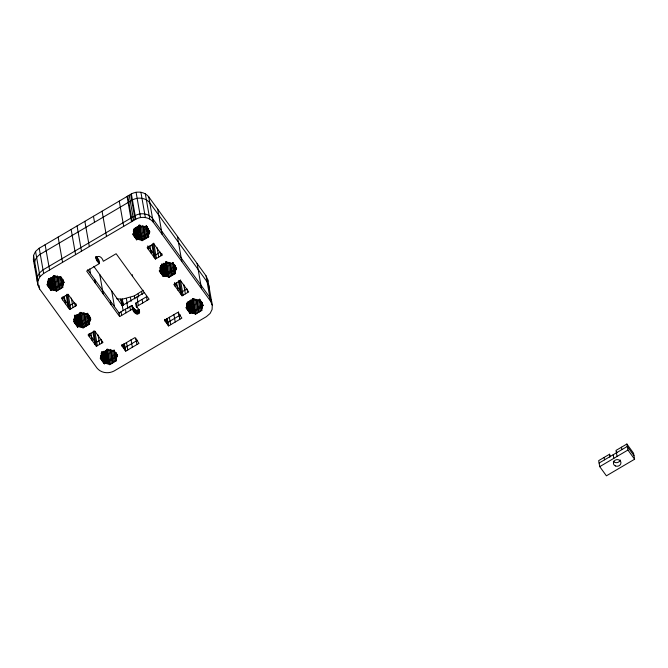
<?xml version="1.0" encoding="UTF-8"?>
<svg xmlns="http://www.w3.org/2000/svg" width="668" height="668" viewBox="0 0 668 668"><rect width="100%" height="100%" fill="white"/><g stroke="black" fill="none" stroke-linecap="round" stroke-linejoin="round"><path stroke-width="1" d="M87.433 313.785L89.654 324.013L83.016 327.93L82.465 327.161L78.515 326.51L77.622 327.036L73.497 321.341L74.382 320.815L75.3 317.292L74.9 315.371M114.094 350.55L116.316 360.77L109.677 364.686L109.126 363.926L105.177 363.267L104.291 363.793L100.158 358.098L101.043 357.572L101.962 354.057L101.645 352.253M48.572 286.981L47.937 283.374L50.325 286.672L51.219 286.146L55.16 286.797L55.72 287.566L62.358 283.649L61.807 282.89L62.725 279.374L63.326 283.883L62.441 286.497L62.992 287.257L56.354 291.164L55.803 290.405L51.853 289.753L50.96 290.279L46.835 284.576L47.72 284.059L48.639 280.535L48.088 279.775L54.734 275.859L55.285 276.627L59.227 277.278L60.12 276.752L64.253 282.455L63.36 282.973M73.889 319.154L76.987 323.429L77.88 322.903L81.83 323.562L82.381 324.322L89.019 320.406L88.468 319.646L89.387 316.131L89.988 320.64L89.103 323.254M100.551 355.919L103.649 360.186L104.542 359.668L108.492 360.319L109.043 361.079L115.681 357.163L115.13 356.403L116.048 352.888L116.649 357.397L115.764 360.01M147.653 231.095L147.995 233.049L147.528 232.406L148.588 228.807M138.994 225.575L142.075 240.689L148.722 236.773L148.162 236.013L149.047 233.399L148.446 228.89M174.315 267.851L174.657 269.805L174.189 269.162L175.25 265.563L175.884 269.171M175.742 269.254L176.636 268.728L172.503 263.033L171.618 263.551L167.668 262.9L167.117 262.14L160.47 266.048L161.021 266.816L160.103 270.331L159.218 270.857L163.351 276.552L164.236 276.026L168.186 276.686L168.737 277.445L175.383 273.529L174.824 272.769L175.709 270.156L175.108 265.647M186.982 306.412L189.37 309.71L190.263 309.184L194.213 309.835L194.764 310.595L201.402 306.687L200.851 305.919L201.911 302.32M202.404 306.011L203.297 305.485L199.164 299.79L198.279 300.316L194.33 299.656L193.778 298.897L187.132 302.804L187.683 303.573L186.764 307.088L185.879 307.614L190.013 313.309L190.898 312.783L194.847 313.442L195.398 314.202L202.045 310.286L201.486 309.526L202.371 306.913L201.769 302.404M33.4 259.643L33.575 255.376L35.554 251.402L39.212 248.22L131.362 193.954C136.99 190.823 144.614 191.632 148.747 196.835L206.061 275.859L207.823 279.942L212.274 305.184L212.098 309.451L210.119 313.426L206.462 316.607L114.32 370.874C108.684 374.005 101.06 373.195 96.935 367.993L39.612 288.96L37.851 284.885L33.4 259.643L34.452 262.09M37.216 281.278L37.391 277.011L39.37 273.037L43.028 269.855L135.178 215.589C140.806 212.457 148.43 213.267 152.554 218.469L209.877 297.494L211.639 301.577L211.531 304.14M37.851 284.885L38.026 280.618L33.575 255.376M207.756 281.645L207.823 279.942M208.742 289.369L208.884 285.946L207.122 281.871L149.799 202.838C145.674 197.644 138.051 196.835 132.423 199.966L40.272 254.232C36.064 256.863 32.857 262.457 35.162 267.284M119.664 316.574L86.665 271.083L99.474 263.543C91.382 257.238 100.584 252.412 103.331 261.271L116.132 253.731L149.131 299.222L136.322 306.762C144.413 313.067 135.212 317.901 132.464 309.034L131.83 305.426L119.029 312.966L119.664 316.574L132.464 309.034M38.026 280.618L40.005 276.644L43.662 273.462L135.813 219.196C141.441 216.065 149.064 216.875 153.197 222.068L210.512 301.101L212.274 305.184M131.83 305.426C133.116 307.472 135.704 312.424 138.618 309.509L139.253 313.117M123.129 310.495L121.15 299.523L134.335 295.916L143.202 290.271M149.081 232.489L149.974 231.971L145.841 226.268L144.948 226.794L141.006 226.143L140.455 225.375L133.809 229.291L134.36 230.051L133.441 233.575L132.556 234.101L136.689 239.795L137.575 239.269L141.524 239.921M148.079 233.165L141.441 237.082L140.89 236.313L136.94 235.662L136.047 236.188L133.658 232.89M76.327 305.635L68.061 294.237L61.414 298.153L69.681 309.551L76.327 305.635L76.01 303.831M162.048 255.151L153.782 243.762L147.135 247.669L155.402 259.067L162.048 255.151L161.731 253.347M90.021 319.738L90.915 319.212L86.782 313.517L85.888 314.035L81.947 313.384L81.396 312.616L74.749 316.532L75.3 317.292M144.597 292.467L122.269 305.618L93.804 266.365M136.322 306.762L135.688 303.155L146.492 296.792L147.127 300.4M96.342 346.308L102.989 342.392L94.722 331.002L88.076 334.91L96.342 346.308L93.645 330.986M182.063 295.824L188.71 291.908L180.444 280.518L173.797 284.426L182.063 295.824L179.366 280.502M137.675 340.146L125.083 347.569L123.012 344.721L123.647 348.32M180.535 314.912L167.944 322.327L165.873 319.479L166.507 323.078M116.683 356.495L117.576 355.969L113.443 350.274L112.55 350.792L108.608 350.141L108.057 349.381L101.411 353.288L101.962 354.057M125.718 351.176L139.002 343.344L134.869 337.649L121.584 345.473L125.718 351.176L124.39 343.661M168.578 325.934L181.863 318.11L177.73 312.407L164.445 320.231L168.578 325.934L167.25 318.419M610.001 457.004L609.558 454.223L598.678 460.628L599.739 466.64L606.402 475.825L634.6 459.225L633.54 453.213L626.876 444.02L615.996 450.432L617.057 456.444M599.104 463.033L627.302 446.424L633.965 455.618M599.739 466.64L627.937 450.032L626.876 444.02M116.7 298.796L120.824 299.072L121.209 299.606M616.414 452.837L616.798 453.004L616.514 451.401M627.937 450.032L634.6 459.225M147.795 245.841L154.767 255.46L160.37 252.162L161.013 255.761M174.457 282.606L181.429 292.217L187.032 288.918L187.675 292.526M160.32 269.655L162.708 272.945L163.602 272.419L167.551 273.078L168.102 273.838L174.74 269.922L174.398 267.968M135.688 303.155L136.155 303.806M87.65 269.713L119.163 313.158M62.642 297.11L69.046 305.944L74.649 302.637L75.284 306.245M89.303 333.866L95.708 342.701L101.311 339.402L101.945 343.001M621.432 447.226L621.858 449.631M613.199 454.733L613.834 458.331M609.575 454.607L609.859 456.202M604.114 457.421L604.54 459.826M206.061 275.859L210.512 301.101M197.11 263.509L201.561 288.751M202.538 303.948L202.855 305.752M201.945 302.262L202.546 305.927M201.736 303.305L202.371 306.913M201.235 301.276L201.552 303.08M201.051 301.276L202.204 307.814M200.584 301.176L201.911 308.683M200.375 300.825L200.717 302.779M201.06 304.733L201.402 306.687M200.283 300.709L201.319 306.562M199.924 299.464L201.761 309.91M199.732 299.206L201.577 309.643M199.507 299.18L201.519 310.595M198.363 299.849L200.383 311.271M197.052 299.548L199.239 311.939M196.534 299.849L198.722 312.248M195.841 299.18L198.196 312.549M194.53 298.88L197.06 313.225M193.211 298.571L195.916 313.893M192.693 298.88L195.398 314.202M192.609 298.755L195.315 314.085M192.417 298.496L195.123 313.818M192.317 299.089L194.931 313.559M191.465 300.082L193.82 313.451M190.455 299.974L192.81 313.342M189.645 300.725L191.833 313.125M177.404 236.347L181.855 261.589M188.885 301.368L190.898 312.783M188.752 301.452L190.764 312.866M188.443 301.627L190.455 313.05M188.134 301.811L190.146 313.234M187.992 301.894L190.013 313.309M187.842 302.42L189.687 312.866M187.307 302.42L188.977 311.889M183.717 284.401L185.387 293.87M186.94 303.397L188.267 310.904M186.789 303.923L187.942 310.461M186.648 303.481L186.965 305.284M186.639 304.458L187.616 310.019M186.589 307.238L186.906 309.034M180.402 279.884L183.107 295.214M178.414 280.669L180.778 294.045M175.876 267.183L176.193 268.987M175.074 266.549L175.709 270.156M174.573 264.52L174.891 266.323M174.39 264.52L175.542 271.049M173.922 264.419L175.25 271.926M173.713 264.069L174.056 266.023M175.058 271.726L175.383 273.529M173.622 263.944L173.972 265.897M174.974 271.609L175.292 273.412M173.605 264.662L175.099 273.154M173.07 262.449L174.916 272.886M176.611 282.614L177.93 290.129M172.845 262.415L174.857 273.838M171.701 263.092L173.722 274.506M174.615 283.508L175.091 286.213M170.39 262.791L172.578 275.183M169.872 263.092L172.06 275.492M178.465 311.814L179.792 319.329M169.179 262.424L171.534 275.792M167.868 262.115L170.398 276.469M157.698 209.184L162.149 234.418M166.549 261.814L169.254 277.136M166.031 262.115L168.737 277.445M165.948 261.998L168.653 277.32M165.756 261.739L168.461 277.061M165.656 262.332L168.269 276.803M164.804 263.317L167.159 276.694M173.897 314.503L175.225 322.018M163.794 263.217L166.148 276.585M162.984 263.969L165.171 276.36M162.224 264.611L164.236 276.026M161.915 263.718L164.103 276.109M161.781 264.87L163.794 276.293M161.472 265.054L163.485 276.469M161.33 265.138L163.351 276.552M161.18 265.664L163.025 276.109M148.747 196.835L153.197 222.068M160.646 265.664L162.316 275.124M169.33 317.2L170.657 324.706M157.055 247.644L158.725 257.105M160.454 267.609L161.606 274.147M160.128 267.167L161.28 273.705M159.978 267.701L160.955 273.254M159.928 270.473L160.245 272.277M145.307 193.745L149.757 218.987M153.74 243.127L156.446 258.458M166.783 318.502L167.935 325.04M152.705 243.736L155.402 259.067M151.928 244.889L154.116 257.289M149.214 230.427L149.532 232.23M164.771 319.321L165.088 321.124M148.906 230.61L149.223 232.414M148.413 229.792L149.047 233.399M147.728 227.763L148.881 234.293M147.094 226.677L148.588 235.169M140.89 192.175L145.34 217.409M146.876 226.327L147.311 229.141M148.313 234.852L148.722 236.773M146.776 226.928L148.438 236.389M146.409 225.692L148.254 236.13M146.492 226.544L148.162 236.013M149.949 245.857L151.269 253.364M146.183 225.659L148.196 237.082M145.039 226.335L147.06 237.75M147.954 246.742L148.43 249.448M143.729 226.026L145.916 238.426M143.211 226.335L145.399 238.726M142.518 225.667L144.873 239.035M136.063 192.209L140.514 217.451M141.374 226.335L143.737 239.703M139.888 225.058L142.593 240.38M139.286 225.241L142.075 240.689M139.094 224.982L141.8 240.305M139.078 225.692L141.608 240.046M138.142 226.561L140.497 239.937M131.362 193.954L135.813 219.196M137.132 226.452L139.487 239.829M130.686 194.346L135.136 219.588M136.322 227.212L138.51 239.603M135.562 227.855L137.575 239.269M135.429 227.93L137.441 239.353M135.12 228.114L137.132 239.528M129.216 195.215L133.667 220.457M134.811 228.297L136.823 239.712M134.669 228.373L136.689 239.795M134.518 228.907L136.364 239.353M133.984 228.907L135.654 238.367M127.738 196.083L132.189 221.325M133.792 230.852L134.944 237.391M133.466 230.41L134.619 236.948M133.316 230.944L134.293 236.497M127.07 196.476L131.521 221.718M133.266 233.716L133.583 235.52M141.658 291.607L142.184 294.605M142.092 299.389L142.727 302.988M138.142 293.962L138.668 296.968M137.007 296.934L137.867 301.819M137.691 301.978L138.326 305.585M139.128 309.693L139.604 312.399M132.314 274.673L132.631 276.477M119.255 201.085L123.705 226.318M137.959 310.086L138.593 313.684M136.314 304.7L136.79 307.405M137.115 310.395L137.75 314.002M134.335 295.916L134.869 298.922M136.247 310.403L136.882 314.002M135.445 310.119L136.088 313.726M134.827 309.56L135.462 313.167M134.36 308.917L134.994 312.524M133.333 307.497L133.967 311.104M132.297 306.078L132.932 309.676M130.394 297.394L131.095 301.402M135.771 338.033L136.923 344.571M129.834 306.604L130.469 310.211M126.352 298.412L127.237 303.422M126.878 302.905L127.905 308.766M131.037 339.745L132.364 347.26M125.425 309.2L126.068 312.808M122.269 298.98L123.329 304.992M122.11 299.08L123.162 305.084M121.743 299.289L122.803 305.301M121.376 299.506L122.436 305.518M121.017 299.339L122.077 305.351M120.824 299.072L121.943 305.167M126.469 342.442L127.797 349.949M121.025 311.789L121.659 315.396M102.062 211.205L106.513 236.447M123.922 343.744L125.075 350.282M121.91 344.563L122.227 346.366M111.723 291.073L114.478 306.695M110.354 301.009L110.988 304.616M93.462 216.273L94.522 222.285M117.117 354.249L117.434 356.052M116.808 354.432L117.134 356.228M116.224 352.746L116.825 356.411M116.015 353.789L116.649 357.397M115.506 352.737L116.483 358.298M99.474 263.543L98.839 259.935L96.309 256.454L96.943 260.052M114.863 351.66L116.19 359.167M98.371 259.293L99.006 262.9M114.904 353.138L116.232 360.653M114.203 349.949L115.238 355.81M115.405 356.787L116.04 360.394M114.186 350.667L115.856 360.127M113.961 350.633L115.798 361.079M97.336 257.873L97.971 261.48M99.774 274.598L103.164 293.828M112.641 350.333L114.654 361.747M96 256.704L96.476 259.409M95.841 256.871L96.159 258.675M111.331 350.032L113.518 362.423M110.637 349.356L112.992 362.732M110.12 349.665L112.474 363.033M108.809 349.356L111.339 363.709M107.49 349.055L110.195 364.377M84.861 221.333L89.312 246.576M94.706 279.441L95.34 283.048M106.888 349.239L109.677 364.686M106.872 349.957L109.402 364.302M106.68 349.698L109.21 364.043M106.596 349.573L109.126 363.926M105.736 350.566L108.099 363.935M104.901 351.435L107.089 363.826M89.721 268.87L90.581 273.755M103.924 351.209L106.112 363.601M103.164 351.852L105.177 363.267M103.022 351.936L105.043 363.35M102.722 352.111L104.734 363.534M102.413 352.295L104.425 363.709M102.271 352.378L104.291 363.793M101.953 351.927L103.966 363.35M101.411 351.927L103.256 362.373M97.996 334.885L99.666 344.354M101.227 353.088L101.544 354.892M101.219 353.881L102.546 361.388M101.244 355.384L102.221 360.945M101.26 356.896L101.895 360.503M100.726 355.768L101.043 357.572M100.592 355.852L101.185 359.518M77.045 225.934L81.496 251.176M94.848 331.345L97.378 345.698M92.869 332.13L95.048 344.529M90.147 317.667L90.472 319.471M89.562 315.981L89.879 317.784M89.529 316.048L90.163 319.655M89.353 317.033L89.988 320.64M88.844 315.981L89.821 321.533M88.201 314.895L89.529 322.41M87.733 313.451L89.57 323.896M87.541 313.192L88.577 319.053M88.744 320.03L89.378 323.629M87.525 313.91L89.195 323.37M90.89 333.098L92.209 340.605M87.299 313.876L89.136 324.322M71.134 229.416L75.584 254.658M85.98 313.576L87.992 324.99M88.894 333.992L89.37 336.689M84.669 313.267L86.857 325.667M83.976 312.599L86.331 325.967M83.458 312.908L85.813 326.276M82.147 312.599L84.677 326.953M80.828 312.298L83.533 327.621M80.227 312.482L83.016 327.93M80.21 313.2L82.74 327.545M80.018 312.933L82.548 327.287M79.935 312.816L82.465 327.161M79.075 313.801L81.438 327.178M78.239 314.678L80.427 327.07M77.263 314.453L79.45 326.844M76.503 315.096L78.515 326.51M76.361 315.179L78.381 326.594M76.06 315.354L78.072 326.777M75.751 315.538L77.764 326.953M75.609 315.622L77.622 327.036M75.292 315.171L77.304 326.594M74.749 315.171L76.595 325.608M71.334 298.128L73.004 307.589M74.407 315.43L74.883 318.135M74.557 317.116L75.885 324.631M74.407 317.651L75.559 324.189M74.599 320.139L75.233 323.738M74.064 319.012L74.382 320.815M73.931 319.095L74.524 322.761M58.124 237.082L62.575 262.324M68.186 294.588L70.716 308.933M66.975 294.221L69.681 309.551M66.207 295.373L68.386 307.764M63.485 280.911L63.811 282.714M62.867 279.291L63.502 282.898M62.692 280.276L63.326 283.883M62.182 279.216L63.159 284.777M61.539 277.354L61.857 279.157M61.364 277.162L62.867 285.654M61.414 278.648L61.84 280.719M61.398 279.366L62.717 286.873M60.863 277.145L62.533 286.614M64.228 296.341L65.547 303.848M60.771 277.028L62.441 286.497M60.638 277.12L62.475 287.557M59.318 276.819L61.331 288.234M62.233 297.227L62.708 299.932M58.007 276.51L60.195 288.91M57.314 275.842L59.669 289.211M56.797 276.143L59.151 289.52M55.486 275.842L58.016 290.188M54.166 275.542L56.872 290.864M53.649 275.842L56.354 291.164M53.732 276.702L56.262 291.048M53.549 276.435L56.079 290.789M53.273 276.059L55.887 290.522M52.413 277.045L54.776 290.421M51.578 277.913L53.766 290.313M45.123 244.739L49.574 269.981M50.601 277.696L52.789 290.087M49.841 278.331L51.853 289.753M49.699 278.414L51.72 289.837M49.399 278.598L51.411 290.012M49.09 278.781L51.102 290.196M48.948 278.857L50.96 290.279M48.63 278.414L50.643 289.829M48.43 280.368L49.933 288.852M48.071 281.337L49.223 287.875M47.745 280.894L48.898 287.424M47.386 283.299L47.862 286.004M39.212 248.22L43.662 273.462M35.554 251.402L40.005 276.644M38.978 285.361L39.612 288.96M609.558 454.223L609.659 456.854M620.221 459.935A3.799 3.332 -10 0 1 617.149 462.598A3.799 3.332 -10 0 1 613.316 461.221M615.387 465.947A3.799 3.332 -10 0 0 620.956 462.665A3.799 3.332 -10 0 0 615.17 460.177A3.799 3.332 -10 0 0 615.387 465.947"/></g></svg>
